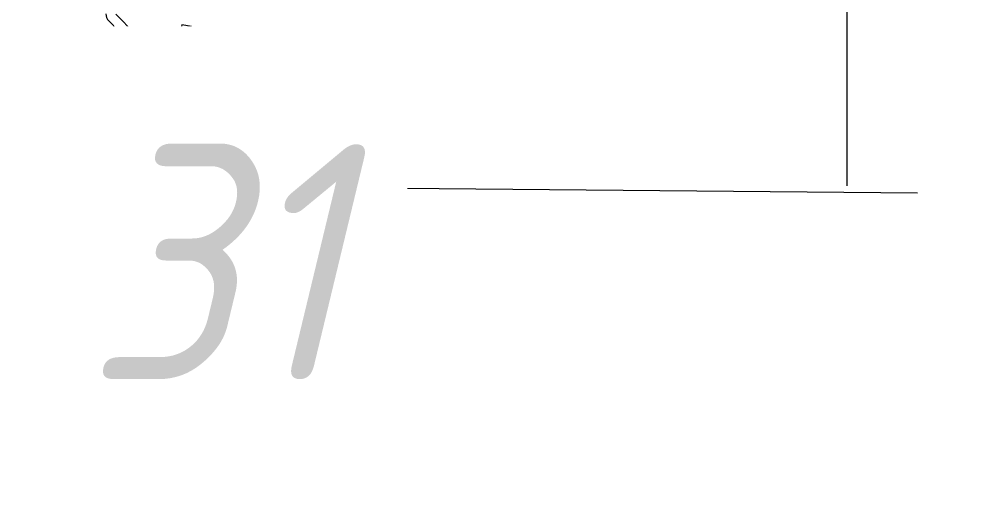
# Model space of a CAD drawing. Header units: metres. Extents: x 50 to 891, y -1294 to 247.
# Drawn here: x 373.53 to 381.7, y -1206.27 to -1202.13 of the extents above; entities that cross this region are included whole.
import ezdxf

# ---------------------------------------------------------------- set-up
doc = ezdxf.new("R2010")
doc.units = ezdxf.units.M
doc.linetypes.add('Линия сетки', pattern=[22.225, 12.7, -3.175, 3.175, -3.175])
doc.layers.add('A-GENM', color=13, linetype='Continuous', lineweight=9)
doc.layers.add('ПЛАН', color=8, linetype='Continuous')
doc.styles.add('ISOCPEUR_I_1', font='isocpeui.ttf', dxfattribs={"width": 0.9, "height": 250})

# ---------------------------------------------------------------- blocks, each defined once
blk = doc.blocks.new('Aluprof_MB-104-Passive-AERO_E_Alu_Door-Sgl-Inward-Opening_ENG_R-00290rfa - ДНМО 24х11 п-7406279--1В')
at = {"layer": 'A-GENM'}
for p, q in [((310.7, 166.3), (313.3, 181)), ((406.6, 195.3), (330.5, 195.3)), ((451.3, 156.7), (419.1, 190.1)), ((310.7, 166.3), (327.5, 163.4)), ((327.5, 163.4), (330.1, 178.3)), ((330.1, 178.3), (406.8, 178.3)), ((439, 145), (406.8, 178.3))]:
    blk.add_line(p, q, dxfattribs=at)
for centre, radius, start, end in [((330.4, 178), 17.3, 89.5173, 170), ((406.8, 178.1), 17.2, 44, 90.445), ((438.6, 144.8), 17.4, 0, 42.9979)]:
    blk.add_arc(centre, radius, start, end, dxfattribs=at)

msp = doc.modelspace()

# ---------------------------------------------------------------- linework, layer by layer
at = {"layer": 'ПЛАН', "color": 8, "linetype": 'Линия сетки', "lineweight": 13}
msp.add_line((380.5453, -1156.9565), (380.5453, -1203.5399), dxfattribs=at)
at = {"layer": 'ПЛАН', "color": 8, "lineweight": 13}
msp.add_line((372.3924, -1203.5195), (381.1462, -1203.5992), dxfattribs=at)

# ---------------------------------------------------------------- block references
at = {"layer": 'ПЛАН', "color": 8, "lineweight": 13, "xscale": 0.005, "yscale": 0.005, "zscale": 0.005, "rotation": 180.0000115811491}
msp.add_blockref('Aluprof_MB-104-Passive-AERO_E_Alu_Door-Sgl-Inward-Opening_ENG_R-00290rfa - ДНМО 24х11 п-7406279--1В', (376.5427, -1201.3572), dxfattribs=at)

# ---------------------------------------------------------------- texts
at = {"layer": 'ПЛАН', "color": 8, "lineweight": 13, "insert": (382.4193, -1203.2651), "char_height": 2, "width": 2.020252, "attachment_point": 1, "style": 'ISOCPEUR_I_1', "bg_fill": 2}
msp.add_mtext('28', dxfattribs=at)

# ---------------------------------------------------------------- next in the draw order: texts
at = {"layer": 'ПЛАН', "color": 8, "lineweight": 13, "insert": (374.0876, -1203.1881), "char_height": 2, "width": 1.731645, "attachment_point": 1, "style": 'ISOCPEUR_I_1', "bg_fill": 2}
msp.add_mtext('31', dxfattribs=at)

doc.saveas('drawing.dxf')
